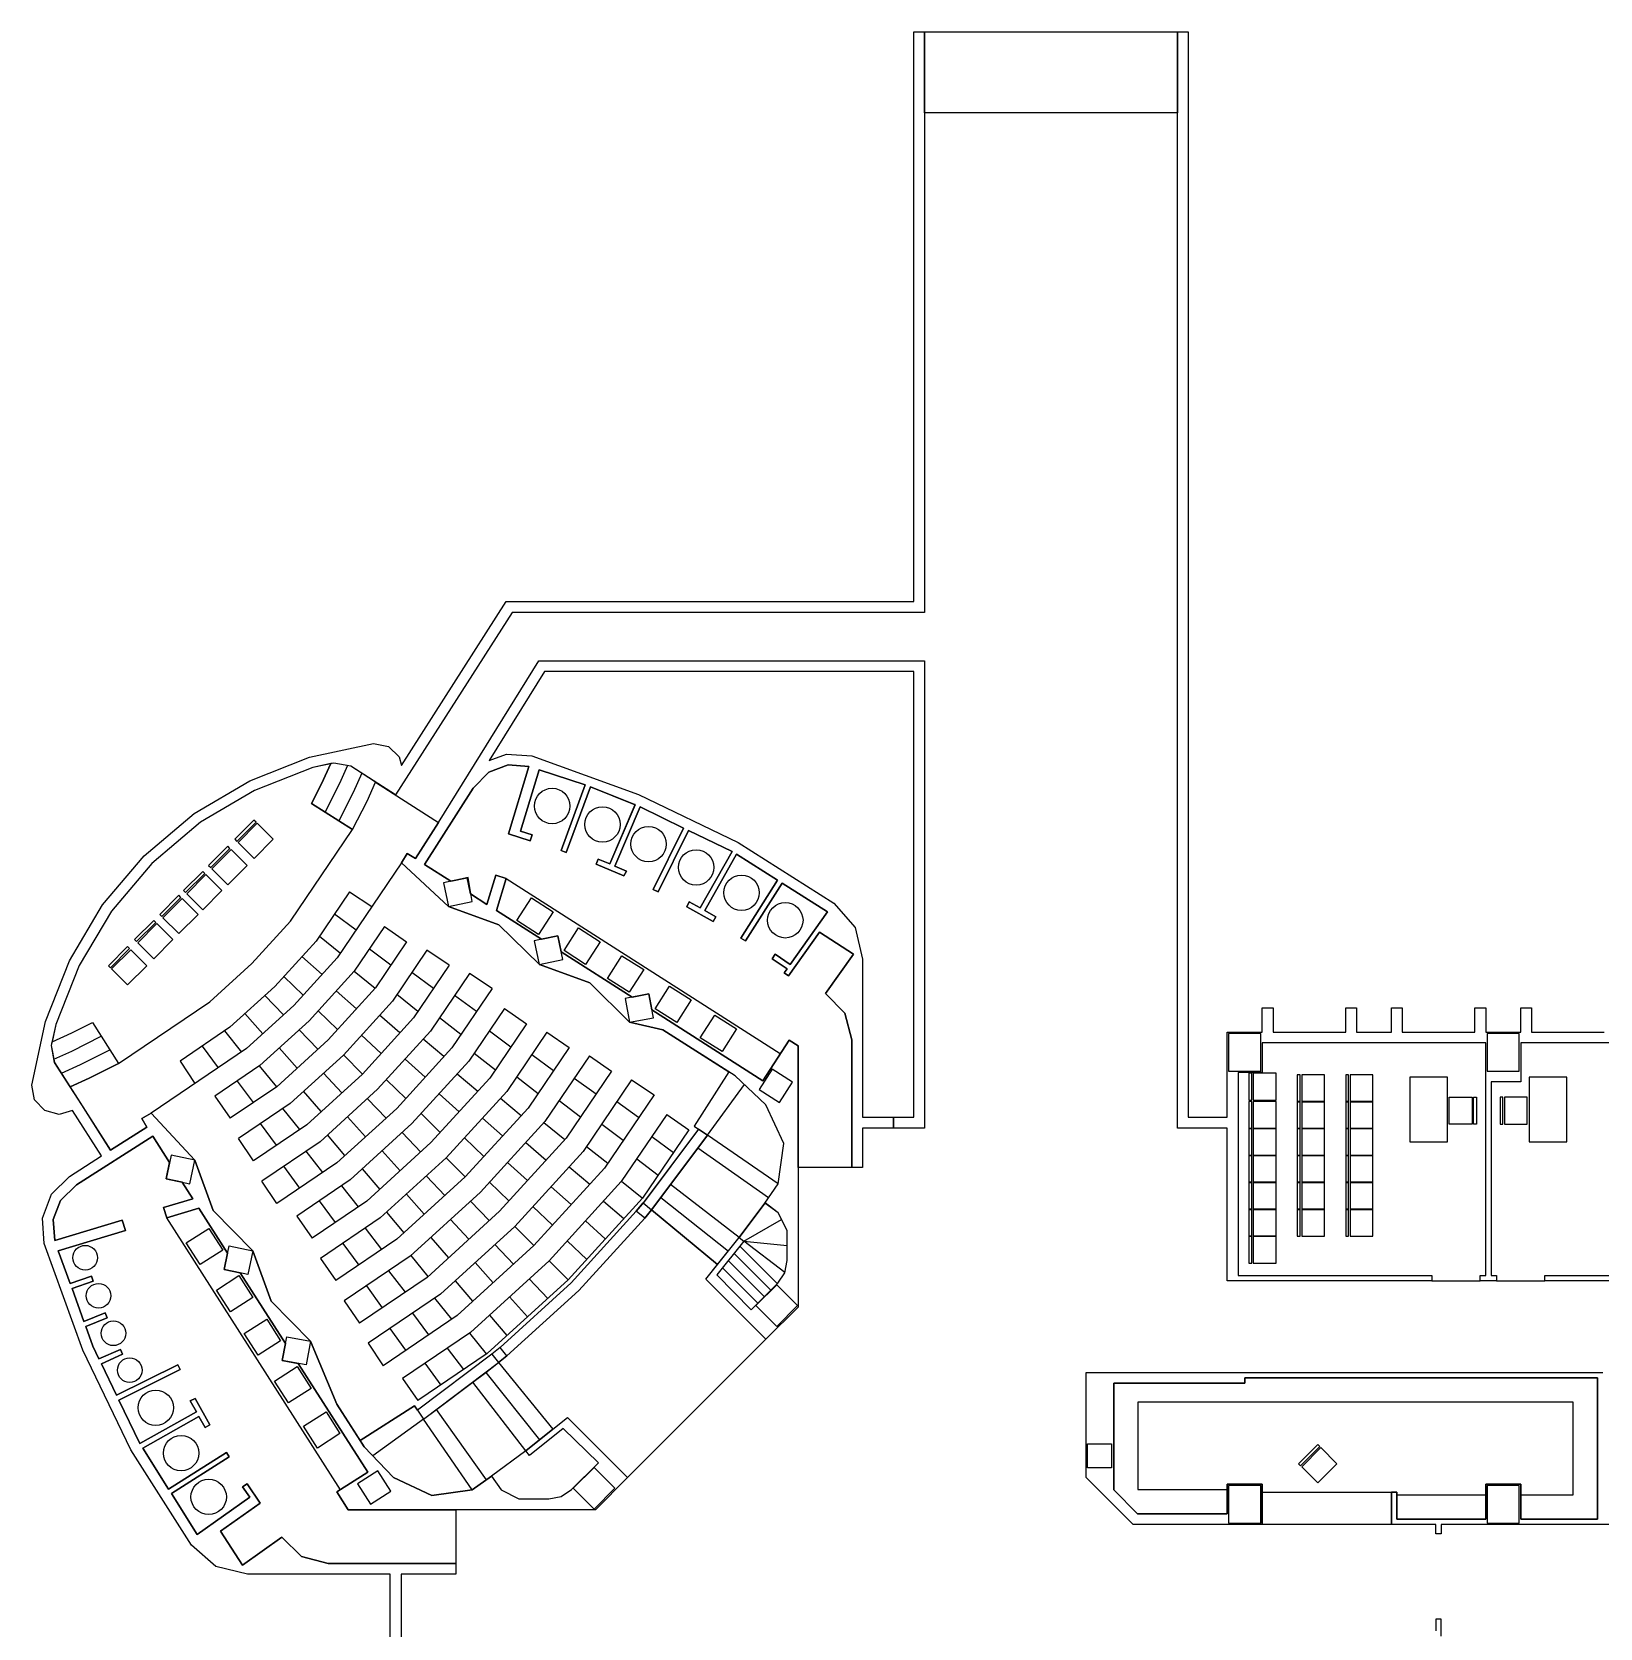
# Model space of a CAD drawing. Header units: centimetres. Extents: x 436 to 7222, y 856 to 7917.
# Drawn here: x 1328 to 4241, y 4951 to 7917 of the extents above; entities that cross this region are included whole.
import ezdxf

# ---------------------------------------------------------------- set-up
doc = ezdxf.new("R2010")
doc.units = ezdxf.units.CM
doc.header["$MEASUREMENT"] = 0
for name, color, linetype in [('Chair', 142, 'Continuous'), ('Classrooms', 1, 'Continuous'), ('Entrance', 2, 'Continuous'), ('Furniture', 2, 'Continuous'), ('Meeting rooms', 1, 'Continuous'), ('Offices', 1, 'Continuous'), ('Stairs', 2, 'Continuous'), ('Storage', 40, 'Continuous'), ('Toilets', 40, 'Continuous'), ('Walls', 6, 'Continuous')]:
    doc.layers.add(name, color=color, linetype=linetype)

msp = doc.modelspace()

# ---------------------------------------------------------------- linework, layer by layer
at = {"layer": 'Chair'}
for p, q in [((1740.5, 6452), (1705, 6416.4)), ((1708.8, 6412.6), (1744.3, 6448.3)), ((1746.4, 6446.2), (1710.9, 6410.5)), ((1744.3, 6448.3), (1740.5, 6452)), ((1776.3, 6416.4), (1746.4, 6446.2)), ((1705, 6416.4), (1708.8, 6412.6)), ((1710.9, 6410.5), (1740.8, 6380.7)), ((1740.8, 6380.7), (1776.3, 6416.4)), ((1691.9, 6403.4), (1656.3, 6367.7)), ((1660.1, 6363.9), (1695.7, 6399.6)), ((1697.8, 6397.5), (1662.2, 6361.8)), ((1695.7, 6399.6), (1691.9, 6403.4)), ((1727.7, 6367.7), (1697.8, 6397.5)), ((1645.3, 6356.8), (1609.7, 6321.1)), ((1613.5, 6317.3), (1649, 6353)), ((1651.1, 6350.9), (1615.6, 6315.2)), ((1649, 6353), (1645.3, 6356.8)), ((1681, 6321.1), (1651.1, 6350.9)), ((1656.3, 6367.7), (1660.1, 6363.9)), ((1662.2, 6361.8), (1692.1, 6332.1)), ((1692.1, 6332.1), (1727.7, 6367.7)), ((1609.7, 6321.1), (1613.5, 6317.3)), ((1645.5, 6285.4), (1681, 6321.1)), ((1917.9, 6319), (1959.6, 6291.3)), ((1600.9, 6312.4), (1565.3, 6276.7)), ((1569.1, 6272.9), (1604.7, 6308.6)), ((1606.8, 6306.5), (1571.2, 6270.8)), ((1604.7, 6308.6), (1600.9, 6312.4)), ((1636.7, 6276.7), (1606.8, 6306.5)), ((1615.6, 6315.2), (1645.5, 6285.4)), ((1554.2, 6265.8), (1518.7, 6230.1)), ((1522.5, 6226.3), (1558, 6262)), ((1560.1, 6259.9), (1524.6, 6224.2)), ((1558, 6262), (1554.2, 6265.8)), ((1590, 6230.1), (1560.1, 6259.9)), ((1565.3, 6276.7), (1569.1, 6272.9)), ((1571.2, 6270.8), (1601.1, 6241.1)), ((1601.1, 6241.1), (1636.7, 6276.7)), ((1890, 6277.8), (1930.4, 6248.2)), ((1518.7, 6230.1), (1522.5, 6226.3)), ((1554.5, 6194.4), (1590, 6230.1)), ((1862, 6236.4), (1901.2, 6205)), ((1982.9, 6254.4), (2024.1, 6226.1)), ((1505.6, 6217.1), (1470.1, 6181.4)), ((1473.8, 6177.7), (1509.4, 6213.3)), ((1511.5, 6211.2), (1476, 6175.6)), ((1509.4, 6213.3), (1505.6, 6217.1)), ((1541.4, 6181.5), (1511.5, 6211.2)), ((1524.6, 6224.2), (1554.5, 6194.4)), ((1829.6, 6198.4), (1867.2, 6165.5)), ((1955, 6213.1), (1995, 6183.1)), ((2103.1, 6182.3), (2061.8, 6210.5)), ((1470.1, 6181.4), (1473.8, 6177.7)), ((1476, 6175.6), (1505.8, 6145.8)), ((1505.8, 6145.8), (1541.4, 6181.5)), ((1926.9, 6171.7), (1965.8, 6140)), ((2074.2, 6139.5), (2033.9, 6169.2)), ((1795.9, 6161.5), (1832.1, 6127)), ((2182.7, 6139.2), (2141.2, 6167.2)), ((1760.6, 6126.2), (1795.2, 6090.1)), ((1893.3, 6134.7), (1930.7, 6101.6)), ((2045.1, 6096.5), (2005.9, 6127.8)), ((2153.8, 6096.5), (2113.3, 6125.9)), ((1723.7, 6092.6), (1756.7, 6055)), ((1859.6, 6097.8), (1895.7, 6063.2)), ((2011.7, 6056.9), (1973.8, 6089.5)), ((2124.8, 6053.7), (2085.3, 6084.6)), ((2205.7, 6101.9), (2246.8, 6073.4)), ((1685.7, 6060.3), (1717.1, 6021.1)), ((1824.3, 6062.5), (1859, 6026.4)), ((1976.8, 6018.6), (1940.2, 6052.6)), ((2177.8, 6060.6), (2217.9, 6030.8)), ((2284.6, 6057.9), (2325.8, 6029.6)), ((1644.4, 6032.2), (1673.9, 5991.8)), ((1787.4, 6028.9), (1820.6, 5991.4)), ((2093.3, 6012.7), (2054.9, 6044.9)), ((1603.1, 6004.3), (1630.8, 5962.7)), ((1750.4, 5995.4), (1782.2, 5956.4)), ((1941.9, 5980.3), (1906.5, 6015.7)), ((2058.4, 5974.5), (2021.3, 6008)), ((2149.7, 6019.2), (2189, 5988)), ((2256.7, 6016.7), (2297, 5987.1)), ((2363.6, 6014), (2404.9, 5985.8)), ((1709, 5967.3), (1739, 5927.2)), ((1903.6, 5945.3), (1869.6, 5982)), ((2022.5, 5935), (1986.5, 5969.8)), ((2118.1, 5980.6), (2156.2, 5948.2)), ((2228.7, 5975.3), (2268.2, 5944.4)), ((2335.6, 5972.7), (2376.1, 5943.4)), ((2442, 5969.4), (2483.8, 5941.9)), ((3594.1, 5982.1), (3588.8, 5982.1)), ((3588.8, 5982.1), (3588.8, 5931.7)), ((3594.1, 5931.7), (3594.1, 5982.1)), ((3639.3, 5982.1), (3597.1, 5982.1)), ((3597.1, 5982.1), (3597.1, 5931.7)), ((3639.3, 5931.7), (3639.3, 5982.1)), ((3684.1, 5979.1), (3678.8, 5979.1)), ((3678.8, 5979.1), (3678.8, 5928.8)), ((3684.1, 5928.8), (3684.1, 5979.1)), ((3729.3, 5979.1), (3687.1, 5979.1)), ((3687.1, 5979.1), (3687.1, 5928.8)), ((3729.3, 5928.8), (3729.3, 5979.1)), ((3774.1, 5979.1), (3768.8, 5979.1)), ((3768.8, 5979.1), (3768.8, 5928.8)), ((3774.1, 5928.8), (3774.1, 5979.1)), ((3819.3, 5979.1), (3777.1, 5979.1)), ((3777.1, 5979.1), (3777.1, 5928.8)), ((3819.3, 5928.8), (3819.3, 5979.1)), ((1667.7, 5939.3), (1696.1, 5898.1)), ((1865.3, 5910.4), (1832.7, 5948.3)), ((1985.9, 5898.5), (1951.1, 5934.5)), ((2084.4, 5943.6), (2121.5, 5910)), ((2198.6, 5935.3), (2237.1, 5903.3)), ((3588.8, 5931.7), (3594.1, 5931.7)), ((3597.1, 5931.7), (3639.3, 5931.7)), ((3961.2, 5937.3), (4003.4, 5937.3)), ((3961.2, 5886.9), (3961.2, 5937.3)), ((4003.4, 5937.3), (4003.4, 5886.9)), ((4006.4, 5937.3), (4011.7, 5937.3)), ((4006.4, 5886.9), (4006.4, 5937.3)), ((4011.7, 5937.3), (4011.7, 5886.9)), ((4060.8, 5937.3), (4055.5, 5937.3)), ((4055.5, 5937.3), (4055.5, 5886.9)), ((4060.8, 5886.9), (4060.8, 5937.3)), ((4106, 5937.3), (4063.8, 5937.3)), ((4063.8, 5937.3), (4063.8, 5886.9)), ((4106, 5886.9), (4106, 5937.3)), ((1825.6, 5877.2), (1794.3, 5916.4)), ((2050.8, 5906.7), (2086.7, 5871.9)), ((2307.6, 5931.3), (2347.3, 5900.8)), ((2455.1, 5899.5), (2414.5, 5928.7)), ((2507.4, 5905.4), (2548.5, 5876.9)), ((3594.1, 5929.1), (3588.8, 5929.1)), ((3588.8, 5929.1), (3588.8, 5878.8)), ((3594.1, 5878.8), (3594.1, 5929.1)), ((3639.3, 5929.1), (3597.1, 5929.1)), ((3597.1, 5929.1), (3597.1, 5878.8)), ((3639.3, 5878.8), (3639.3, 5929.1)), ((3684.1, 5929.1), (3678.8, 5929.1)), ((3678.8, 5929.1), (3678.8, 5878.8)), ((3678.8, 5928.8), (3684.1, 5928.8)), ((3684.1, 5878.8), (3684.1, 5929.1)), ((3729.3, 5929.1), (3687.1, 5929.1)), ((3687.1, 5929.1), (3687.1, 5878.8)), ((3687.1, 5928.8), (3729.3, 5928.8)), ((3729.3, 5878.8), (3729.3, 5929.1)), ((3774.1, 5929.1), (3768.8, 5929.1)), ((3768.8, 5929.1), (3768.8, 5878.8)), ((3768.8, 5928.8), (3774.1, 5928.8)), ((3774.1, 5878.8), (3774.1, 5929.1)), ((3819.3, 5929.1), (3777.1, 5929.1)), ((3777.1, 5929.1), (3777.1, 5878.8)), ((3777.1, 5928.8), (3819.3, 5928.8)), ((3819.3, 5878.8), (3819.3, 5929.1)), ((1782.6, 5848.1), (1752.9, 5888.4)), ((1947.7, 5863.7), (1914.2, 5900.9)), ((2165, 5898.4), (2202.4, 5865.3)), ((2278.8, 5890.5), (2318, 5858.4)), ((2386.5, 5887.4), (2426.4, 5857.1)), ((3594.1, 5879.1), (3588.8, 5879.1)), ((3588.8, 5879.1), (3588.8, 5828.8)), ((3588.8, 5878.8), (3594.1, 5878.8)), ((3594.1, 5828.8), (3594.1, 5879.1)), ((3639.3, 5879.1), (3597.1, 5879.1)), ((3597.1, 5879.1), (3597.1, 5828.8)), ((3597.1, 5878.8), (3639.3, 5878.8)), ((3639.3, 5828.8), (3639.3, 5879.1)), ((3684.1, 5879.1), (3678.8, 5879.1)), ((3678.8, 5879.1), (3678.8, 5828.8)), ((3678.8, 5878.8), (3684.1, 5878.8)), ((3684.1, 5828.8), (3684.1, 5879.1)), ((3729.3, 5879.1), (3687.1, 5879.1)), ((3687.1, 5879.1), (3687.1, 5828.8)), ((3687.1, 5878.8), (3729.3, 5878.8)), ((3729.3, 5828.8), (3729.3, 5879.1)), ((3774.1, 5879.1), (3768.8, 5879.1)), ((3768.8, 5879.1), (3768.8, 5828.8)), ((3768.8, 5878.8), (3774.1, 5878.8)), ((3774.1, 5828.8), (3774.1, 5879.1)), ((3819.3, 5879.1), (3777.1, 5879.1)), ((3777.1, 5879.1), (3777.1, 5828.8)), ((3777.1, 5878.8), (3819.3, 5878.8)), ((3819.3, 5828.8), (3819.3, 5879.1)), ((4003.4, 5886.9), (3961.2, 5886.9)), ((4011.7, 5886.9), (4006.4, 5886.9)), ((4055.5, 5886.9), (4060.8, 5886.9)), ((4063.8, 5886.9), (4106, 5886.9)), ((1739.8, 5819.1), (1711.7, 5860.4)), ((1909.5, 5828.9), (1877.3, 5867.2)), ((2015.5, 5871.4), (2050.2, 5835.4)), ((2131.3, 5861.5), (2167.7, 5827.2)), ((2245.5, 5853.1), (2283.3, 5820.4)), ((2358.5, 5845.9), (2397.6, 5814.5)), ((2479.5, 5864.1), (2519.9, 5834.6)), ((1868.4, 5797.5), (1837.5, 5837)), ((1978.5, 5837.7), (2012.1, 5800.7)), ((2097.6, 5824.5), (2133, 5789.1)), ((2211.8, 5816.2), (2248.7, 5782.4)), ((2451.5, 5822.8), (2491.1, 5792.2)), ((3594.1, 5829.1), (3588.8, 5829.1)), ((3588.8, 5829.1), (3588.8, 5778.8)), ((3588.8, 5828.8), (3594.1, 5828.8)), ((3594.1, 5778.8), (3594.1, 5829.1)), ((3639.3, 5829.1), (3597.1, 5829.1)), ((3597.1, 5829.1), (3597.1, 5778.8)), ((3597.1, 5828.8), (3639.3, 5828.8)), ((3639.3, 5778.8), (3639.3, 5829.1)), ((3684.1, 5829.1), (3678.8, 5829.1)), ((3678.8, 5829.1), (3678.8, 5778.8)), ((3678.8, 5828.8), (3684.1, 5828.8)), ((3684.1, 5778.8), (3684.1, 5829.1)), ((3729.3, 5829.1), (3687.1, 5829.1)), ((3687.1, 5829.1), (3687.1, 5778.8)), ((3687.1, 5828.8), (3729.3, 5828.8)), ((3729.3, 5778.8), (3729.3, 5829.1)), ((3774.1, 5829.1), (3768.8, 5829.1)), ((3768.8, 5829.1), (3768.8, 5778.8)), ((3768.8, 5828.8), (3774.1, 5828.8)), ((3774.1, 5778.8), (3774.1, 5829.1)), ((3819.3, 5829.1), (3777.1, 5829.1)), ((3777.1, 5829.1), (3777.1, 5778.8)), ((3777.1, 5828.8), (3819.3, 5828.8)), ((3819.3, 5778.8), (3819.3, 5829.1)), ((1825.6, 5768.5), (1796.2, 5809)), ((1941.6, 5804.1), (1974, 5765.9)), ((2060.7, 5790.8), (2095, 5754.4)), ((2326, 5807.9), (2364.2, 5775.5)), ((1782.9, 5739.5), (1754.9, 5781)), ((1902.9, 5772.5), (1934.1, 5733.3)), ((2023.8, 5757.2), (2056.9, 5719.7)), ((2178.2, 5779.3), (2214.1, 5744.4)), ((2292.4, 5771), (2329.6, 5737.6)), ((2423.4, 5781.3), (2461.5, 5750.3)), ((3594.1, 5779.1), (3588.8, 5779.1)), ((3588.8, 5779.1), (3588.8, 5728.8)), ((3588.8, 5778.8), (3594.1, 5778.8)), ((3594.1, 5728.8), (3594.1, 5779.1)), ((3639.3, 5779.1), (3597.1, 5779.1)), ((3597.1, 5779.1), (3597.1, 5728.8)), ((3597.1, 5778.8), (3639.3, 5778.8)), ((3639.3, 5728.8), (3639.3, 5779.1)), ((3684.1, 5779.1), (3678.8, 5779.1)), ((3678.8, 5779.1), (3678.8, 5728.8)), ((3678.8, 5778.8), (3684.1, 5778.8)), ((3684.1, 5728.8), (3684.1, 5779.1)), ((3729.3, 5779.1), (3687.1, 5779.1)), ((3687.1, 5779.1), (3687.1, 5728.8)), ((3687.1, 5778.8), (3729.3, 5778.8)), ((3729.3, 5728.8), (3729.3, 5779.1)), ((3774.1, 5779.1), (3768.8, 5779.1)), ((3768.8, 5779.1), (3768.8, 5728.8)), ((3768.8, 5778.8), (3774.1, 5778.8)), ((3774.1, 5728.8), (3774.1, 5779.1)), ((3819.3, 5779.1), (3777.1, 5779.1)), ((3777.1, 5779.1), (3777.1, 5728.8)), ((3777.1, 5778.8), (3819.3, 5778.8)), ((3819.3, 5728.8), (3819.3, 5779.1)), ((1861.5, 5744.5), (1891.3, 5704.3)), ((2142.9, 5744), (2177.7, 5708.1)), ((2258.7, 5734.1), (2295, 5699.7)), ((2389.8, 5744.2), (2427.7, 5711.7)), ((3594.1, 5729.1), (3588.8, 5729.1)), ((3588.8, 5729.1), (3588.8, 5678.8)), ((3588.8, 5728.8), (3594.1, 5728.8)), ((3594.1, 5678.8), (3594.1, 5729.1)), ((3639.3, 5729.1), (3597.1, 5729.1)), ((3597.1, 5729.1), (3597.1, 5678.8)), ((3597.1, 5728.8), (3639.3, 5728.8)), ((3639.3, 5678.8), (3639.3, 5729.1)), ((3684.1, 5729.1), (3678.8, 5729.1)), ((3678.8, 5729.1), (3678.8, 5678.8)), ((3678.8, 5728.8), (3684.1, 5728.8)), ((3684.1, 5678.8), (3684.1, 5729.1)), ((3729.3, 5729.1), (3687.1, 5729.1)), ((3687.1, 5729.1), (3687.1, 5678.8)), ((3687.1, 5728.8), (3729.3, 5728.8)), ((3729.3, 5678.8), (3729.3, 5729.1)), ((3774.1, 5729.1), (3768.8, 5729.1)), ((3768.8, 5729.1), (3768.8, 5678.8)), ((3768.8, 5728.8), (3774.1, 5728.8)), ((3774.1, 5678.8), (3774.1, 5729.1)), ((3819.3, 5729.1), (3777.1, 5729.1)), ((3777.1, 5729.1), (3777.1, 5678.8)), ((3777.1, 5728.8), (3819.3, 5728.8)), ((3819.3, 5678.8), (3819.3, 5729.1)), ((1820.2, 5716.5), (1848.7, 5675.4)), ((1986.9, 5723.5), (2018.9, 5685)), ((2105.9, 5710.3), (2139.7, 5673.5)), ((2225, 5697.1), (2260.4, 5661.7)), ((2356.1, 5707.3), (2393.2, 5673.8)), ((1905.4, 5665.6), (1935, 5625.2)), ((1946.8, 5693.6), (1977.6, 5654.1)), ((2069, 5676.7), (2101.8, 5638.8)), ((2322.4, 5670.4), (2358.7, 5635.9)), ((3594.1, 5679.1), (3588.8, 5679.1)), ((3588.8, 5679.1), (3588.8, 5628.8)), ((3588.8, 5678.8), (3594.1, 5678.8)), ((3594.1, 5628.8), (3594.1, 5679.1)), ((3639.3, 5679.1), (3597.1, 5679.1)), ((3597.1, 5679.1), (3597.1, 5628.8)), ((3597.1, 5678.8), (3639.3, 5678.8)), ((3639.3, 5628.8), (3639.3, 5679.1)), ((3678.8, 5678.8), (3684.1, 5678.8)), ((3687.1, 5678.8), (3729.3, 5678.8)), ((3768.8, 5678.8), (3774.1, 5678.8)), ((3777.1, 5678.8), (3819.3, 5678.8)), ((1864.2, 5637.6), (1892.5, 5596.4)), ((2031.7, 5643.4), (2063.7, 5604.2)), ((2188.1, 5663.4), (2222.5, 5627.1)), ((1990.7, 5614.7), (2021.3, 5575)), ((2151.2, 5629.8), (2184.6, 5592.6)), ((2288.8, 5633.4), (2324.1, 5598.1)), ((3588.8, 5628.8), (3594.1, 5628.8)), ((3597.1, 5628.8), (3639.3, 5628.8)), ((1949.4, 5586.6), (1978.8, 5546.1)), ((2114.3, 5596.1), (2146.7, 5558)), ((2251.8, 5599.7), (2286.3, 5563.5)), ((1908.1, 5558.7), (1936.3, 5517.4)), ((2076.1, 5563.8), (2107.6, 5524.7)), ((2214.9, 5566.1), (2248.4, 5528.9)), ((2034.7, 5535.7), (2065, 5495.9)), ((2178, 5532.4), (2210.5, 5494.4)), ((2022.6, 5467.1), (1993.4, 5507.7)), ((2140.8, 5498.9), (2171.9, 5460.7)), ((1952.8, 5480.2), (1980.3, 5438.4)), ((2099.3, 5470.8), (2129.9, 5431.1)), ((2058, 5442.8), (2087.5, 5402.4)), ((2016.7, 5414.8), (2045.2, 5373.7)), ((3716.7, 5292), (3681.2, 5256.3)), ((3685, 5252.5), (3720.5, 5288.2)), ((3722.6, 5286.1), (3687.1, 5250.4)), ((3720.5, 5288.2), (3716.7, 5292)), ((3752.5, 5256.3), (3722.6, 5286.1)), ((3681.2, 5256.3), (3685, 5252.5)), ((3687.1, 5250.4), (3717, 5220.7)), ((3717, 5220.7), (3752.5, 5256.3))]:
    msp.add_line(p, q, dxfattribs=at)
for points in [[(2014.6, 6372.6), (1895.2, 6196.2), (1814.4, 6107.6), (1726.8, 6027.7), (1549.6, 5907.6)], [(1917.9, 6319), (1855.8, 6227.2), (1779, 6143), (1695.8, 6067.1), (1603.1, 6004.3)], [(1982.9, 6254.4), (1926.7, 6171.4), (1842.8, 6079.3), (1751.6, 5996.2), (1667.7, 5939.3)], [(2024.1, 6226.1), (1966.1, 6140.4), (1878.2, 6043.9), (1782.7, 5956.8), (1696.1, 5898.1)], [(2061.8, 6210.5), (1997.6, 6115.6), (1906.5, 6015.6), (1807.5, 5925.4), (1711.7, 5860.4)], [(2103.1, 6182.3), (2037, 6084.6), (1941.9, 5980.2), (1838.5, 5886), (1739.8, 5819.1)], [(2141.2, 6167.2), (2068.5, 6059.7), (1970.2, 5951.9), (1863.3, 5854.5), (1754.9, 5781)], [(2182.7, 6139.2), (2107.9, 6028.7), (2005.6, 5916.5), (1894.4, 5815.1), (1782.9, 5739.5)], [(2205.7, 6101.9), (2139.4, 6003.9), (2033.9, 5888.2), (1919.2, 5783.6), (1820.2, 5716.5)], [(2246.8, 6073.4), (2178.8, 5972.9), (2069.3, 5852.8), (1950.2, 5744.3), (1848.7, 5675.4)], [(2284.6, 6057.9), (2210.3, 5948.1), (2097.6, 5824.5), (1975.1, 5712.8), (1864.2, 5637.6)], [(2325.8, 6029.6), (2249.6, 5917.1), (2133, 5789.1), (2006.1, 5673.4), (1892.5, 5596.4)], [(2363.6, 6014), (2281.1, 5892.3), (2161.3, 5760.8), (2030.9, 5641.9), (1908.1, 5558.7)], [(2404.9, 5985.8), (2320.5, 5861.2), (2196.7, 5725.4), (2062, 5602.5), (1936.3, 5517.4)], [(2442, 5969.4), (2352, 5836.4), (2225, 5697.1), (2086.8, 5571), (1952.8, 5480.2)], [(2483.8, 5941.9), (2391.4, 5805.4), (2260.4, 5661.7), (2117.8, 5531.7), (1980.3, 5438.4)], [(2507.4, 5905.4), (2422.9, 5780.6), (2288.8, 5633.4), (2142.6, 5500.2), (2016.7, 5414.8)], [(2548.5, 5876.9), (2462.3, 5749.6), (2324.1, 5598), (2173.7, 5460.8), (2045.2, 5373.7)]]:
    msp.add_lwpolyline(points, dxfattribs=at)
at = {"layer": 'Classrooms'}
for points in [[(4018.8, 5595.8), (4018.8, 5605.8), (4028.8, 5605.8), (4028.8, 6038.3), (3613.8, 6038.3), (3613.8, 5983.3), (3568.8, 5983.3), (3568.8, 5605.8), (3928.8, 5605.8), (3928.8, 5595.8), (4018.8, 5595.8)], [(4048.8, 5595.8), (4138.8, 5595.8), (4138.8, 5605.8), (4508.8, 5605.8), (4508.8, 6038.3), (4093.8, 6038.3), (4093.8, 5965.8), (4038.8, 5965.8), (4038.8, 5605.8), (4048.8, 5605.8), (4048.8, 5595.8)]]:
    msp.add_lwpolyline(points, dxfattribs=at)
at = {"layer": 'Entrance'}
msp.add_lwpolyline([(2986.3, 7916.6), (3456.3, 7916.6), (3456.3, 7766), (2986.3, 7766)], close=True, dxfattribs=at)
at = {"layer": 'Furniture'}
for points in [[(2718.3, 6018.3), (2686, 5967.7), (2479.7, 6099.6), (2474.1, 6129), (2442.9, 6123.1), (2311.4, 6207.2), (2305, 6237.2), (2274.6, 6230.7), (2190.9, 6284.2), (2209.1, 6343.9)], [(3887.6, 5854.4), (3957.6, 5854.4), (3957.6, 5974.4), (3887.6, 5974.4)], [(4109.7, 5854.4), (4179.7, 5854.4), (4179.7, 5974.4), (4109.7, 5974.4)], [(1951.8, 5240.3), (1901.3, 5208), (1578.3, 5713.1), (1637.9, 5731.2), (1691.5, 5647.5), (1685, 5617.2), (1715, 5610.8), (1799, 5479.3), (1793.1, 5448), (1822.6, 5442.5)], [(4236.3, 5153.3), (4093.8, 5153.3), (4093.8, 5198.3), (4191.3, 5198.3), (4191.3, 5370.8), (3382.8, 5370.8), (3382.8, 5208.3), (3548.8, 5208.3), (3548.8, 5163.3), (3382.1, 5163.3), (3337.8, 5207.6), (3337.8, 5405.8), (3581.3, 5405.8), (3581.3, 5415.8), (4236.3, 5415.8)], [(3853.8, 5143.3), (3613.8, 5143.3), (3613.8, 5203.3), (3853.8, 5203.3)], [(4028.8, 5153.3), (3863.8, 5153.3), (3863.8, 5198.3), (4028.8, 5198.3)]]:
    msp.add_lwpolyline(points, close=True, dxfattribs=at)
at = {"layer": 'Meeting rooms'}
for points in [[(2044.3, 5355.6), (2038.5, 5363.8), (1937.8, 5299.4), (1894.6, 5367), (1845.7, 5483.9), (1772.4, 5558), (1738.3, 5651.5), (1664.5, 5726.7), (1630.5, 5820.4), (1549.6, 5907.6), (1532.4, 5897.4), (1541.6, 5881.8), (1474.2, 5838.8), (1420.4, 5923), (1399, 5956.4), (1434.6, 5972.3), (1489, 5999.9), (1658.5, 6114.3), (1736.6, 6185.5), (1808.6, 6264.5), (1923.7, 6434.6), (1950.5, 6487.2), (1966.4, 6522.7), (1999.2, 6501.8), (2083.4, 6447.9), (2040.3, 6380.5), (2024.8, 6389.8), (2014.6, 6372.6), (2101.8, 6291.6), (2195.4, 6257.6), (2270.7, 6183.9), (2364.2, 6149.7), (2438.3, 6076.5), (2500.3, 6062.7), (2622.8, 5984.4), (2558.4, 5883.6), (2566.5, 5877.8), (2465.1, 5742.9), (2450.7, 5725.2), (2329.7, 5592.4), (2198, 5472.3), (2182.4, 5459.6), (2044.3, 5355.6)], [(2195, 5444), (2295.9, 5320.7), (2322.8, 5342.4), (2434.6, 5230.6), (2691.6, 5487.6), (2579.8, 5599.4), (2601.5, 5626.3), (2479, 5728.2), (2466.4, 5712.7), (2343.9, 5578.3), (2210.5, 5456.7), (2195, 5444)]]:
    msp.add_lwpolyline(points, dxfattribs=at)
at = {"layer": 'Offices'}
msp.add_lwpolyline([(3548.8, 5218.3), (3548.8, 5163.3), (3382.1, 5163.3), (3337.8, 5207.6), (3337.8, 5405.8), (3581.3, 5405.8), (3581.3, 5415.8), (4236.3, 5415.8), (4236.3, 5153.3), (4093.8, 5153.3), (4093.8, 5218.3), (4028.8, 5218.3), (4028.8, 5153.3), (3863.8, 5153.3), (3863.8, 5203.3), (3853.8, 5203.3), (3853.8, 5143.3), (3613.8, 5143.3), (3613.8, 5218.3), (3548.8, 5218.3)], dxfattribs=at)
at = {"layer": 'Stairs'}
for p, q in [((2583, 5866.5), (2651.5, 5960.8)), ((2696.1, 5750), (2565, 5842.6)), ((2714.6, 5776.4), (2583, 5866.5)), ((2642.1, 5676.6), (2514.3, 5775.1)), ((2496.2, 5751.1), (2621.8, 5651.4)), ((2650.7, 5670), (2720.8, 5710.1)), ((2726.8, 5611.3), (2650.7, 5670)), ((2650.7, 5670), (2731.3, 5661.5)), ((2700.8, 5578.7), (2632.6, 5646.9)), ((2712.8, 5590.7), (2643.2, 5660.3)), ((2676.8, 5554.6), (2611.2, 5620.2)), ((2688.8, 5566.6), (2621.9, 5633.5)), ((2245.6, 5280.1), (2147.1, 5408)), ((2171, 5426), (2270.7, 5300.4)), ((2055.6, 5339.1), (1961.4, 5270.7)), ((2145.7, 5207.6), (2055.6, 5339.1)), ((2172.2, 5226), (2079.6, 5357.2))]:
    msp.add_line(p, q, dxfattribs=at)
for points in [[(1365.4, 6039.9), (1402.1, 6056.6), (1440.4, 6076), (1489, 5999.9), (1658.5, 6114.3), (1736.6, 6185.5), (1808.6, 6264.5), (1923.7, 6434.6), (1847.6, 6483.2), (1866.2, 6519.6), (1883.2, 6557), (1849.6, 6549.8), (1741.3, 6507.1), (1641.2, 6448), (1550.8, 6371.4), (1475.5, 6282.8), (1415.5, 6182.1), (1372.3, 6072.4), (1365.4, 6039.9)], [(1883.2, 6557), (1866.2, 6519.6), (1847.6, 6483.2), (1923.7, 6434.6), (1950.5, 6487.2), (1966.4, 6522.7), (1920.2, 6552.3), (1888.7, 6558.1), (1883.2, 6557)], [(1914.3, 6553.4), (1899.2, 6519.8), (1872.6, 6467.2)], [(1940.6, 6539.2), (1924.6, 6503.6), (1897.9, 6451)], [(1365.4, 6039.9), (1402.1, 6056.6), (1440.4, 6076), (1489, 5999.9), (1434.6, 5972.3), (1399, 5956.4), (1369.9, 6002), (1364.1, 6033.4), (1365.4, 6039.9)], [(1368.8, 6008), (1402.1, 6023), (1456.6, 6050.6)], [(1382.8, 5981.7), (1418.3, 5997.7), (1472.8, 6025.3)], [(2622.8, 5984.4), (2558.4, 5883.6), (2566.5, 5877.8), (2583, 5866.5), (2565, 5842.6), (2514.3, 5775.1), (2496.2, 5751.1), (2479, 5728.2), (2601.5, 5626.3), (2642.1, 5676.6), (2689.3, 5740.3), (2714.6, 5776.4), (2724.9, 5851.4), (2691.7, 5922.8), (2634.5, 5976.9), (2622.8, 5984.4)], [(2642.1, 5676.6), (2650.7, 5670), (2600.3, 5607), (2664, 5541.9), (2713.8, 5591.6), (2726.8, 5611.1), (2731.3, 5634), (2731.3, 5689.7), (2714.6, 5722.3), (2690, 5741.2), (2642.1, 5676.6)], [(1937.8, 5299.4), (2038.5, 5363.8), (2044.3, 5355.6), (2055.6, 5339.1), (2079.6, 5357.2), (2147.1, 5408), (2171, 5426), (2195, 5444), (2295.9, 5320.7), (2245.6, 5280.1), (2181.9, 5232.8), (2145.7, 5207.6), (2070.8, 5197.2), (1999.4, 5230.5), (1945.2, 5287.7), (1937.8, 5299.4)]]:
    msp.add_lwpolyline(points, dxfattribs=at)
at = {"layer": 'Storage'}
msp.add_lwpolyline([(2252.2, 5271.5), (2245.6, 5280.1), (2181.9, 5232.8), (2199.9, 5207.6), (2232.5, 5190.8), (2288.1, 5190.8), (2311.1, 5195.4), (2330.6, 5208.4), (2380.3, 5258.1), (2315.1, 5321.9), (2252.2, 5271.5)], dxfattribs=at)
at = {"layer": 'Toilets'}
for points in [[(2838.2, 6093.2), (2851.3, 6043.7), (2851.3, 5806.9), (2751.3, 5806.9), (2751.3, 6032.8), (2734.5, 6043.5), (2686, 5967.7), (2479.7, 6099.6), (2474.2, 6129), (2442.9, 6123.1), (2311.4, 6207.2), (2305, 6237.2), (2274.7, 6230.7), (2190.9, 6284.2), (2209.1, 6343.9), (2190, 6349.9), (2173.4, 6295.4), (2142.9, 6315), (2136.7, 6344.8), (2106.1, 6338.5), (2057.2, 6369.8), (2147.9, 6511.7), (2176.6, 6540.9), (2212.5, 6554.5), (2251.3, 6551.6), (2213.3, 6426.4), (2253.8, 6413.6), (2257.1, 6424.6), (2235.7, 6431.4), (2270.3, 6545.2), (2356, 6517.5), (2311, 6395.5), (2320.4, 6392.1), (2365.4, 6514.1), (2448.8, 6480.6), (2401.5, 6370.7), (2379.8, 6379.8), (2376.3, 6370.4), (2427.8, 6348.4), (2432.3, 6357.4), (2410.7, 6366.8), (2458.1, 6477), (2538.6, 6437.1), (2482.3, 6323), (2491.2, 6318.6), (2547.7, 6432.8), (2628.6, 6393.7), (2569.7, 6288.8), (2549, 6300.1), (2544.6, 6291.1), (2593.5, 6263.8), (2598.8, 6272.3), (2578.4, 6283.9), (2637.2, 6388.5), (2713.1, 6340.4), (2644.9, 6232.8), (2653.4, 6227.5), (2721.5, 6335.1), (2805.8, 6281.6), (2736.4, 6183.8), (2708.9, 6203), (2703.5, 6194.5), (2730.8, 6175.9), (2725.2, 6168.1), (2733.7, 6162.7), (2791.2, 6243.7), (2854.5, 6203.3), (2802.3, 6129.8)], [(2269.3, 6239.8), (2228.9, 6265.6), (2255.8, 6307.7), (2296.2, 6281.8)], [(2356.6, 6184), (2316.5, 6209.6), (2343.4, 6251.7), (2383.5, 6226)], [(2464.5, 6174.3), (2437.6, 6132.2), (2397.2, 6158), (2424, 6200.1)], [(2525.8, 6075.8), (2485.6, 6101.5), (2512.5, 6143.5), (2552.7, 6117.9)], [(2610.1, 6021.9), (2569.7, 6047.7), (2596.6, 6089.8), (2637, 6064)], [(1951.8, 5240.3), (1894.6, 5203.7), (1915.5, 5170.8), (2115.2, 5170.8), (2115.2, 5070.8), (1878.5, 5070.8), (1828.9, 5084), (1792.4, 5119.9), (1718.9, 5067.7), (1678.4, 5131), (1751.9, 5183.2), (1727.6, 5218.7), (1719.2, 5213.3), (1732.6, 5194), (1635.2, 5124.8), (1587.1, 5200.7), (1694.7, 5268.8), (1689.3, 5277.3), (1581.7, 5209.1), (1533.7, 5285), (1638.2, 5343.8), (1649.9, 5323.3), (1658.4, 5328.7), (1631.1, 5377.6), (1622.1, 5373.2), (1633.4, 5352.5), (1528.5, 5293.6), (1489.4, 5374.5), (1603.6, 5431), (1599.1, 5439.9), (1485.1, 5383.5), (1456.9, 5442), (1496.2, 5459.5), (1492.2, 5468.7), (1452.5, 5451), (1441, 5474.8), (1427.9, 5511.1), (1467.7, 5527), (1464.1, 5536.3), (1424.5, 5520.5), (1402.4, 5581.5), (1442, 5595.5), (1438.6, 5604.9), (1399, 5590.9), (1377, 5651.9), (1501.8, 5689.8), (1495.7, 5708.9), (1370.5, 5670.9), (1367.7, 5709.7), (1381.3, 5745.6), (1410.5, 5774.3), (1552.4, 5865), (1583.7, 5816.1), (1577.3, 5785.5), (1607.2, 5779.3), (1626.7, 5748.7), (1572.3, 5732.2), (1578.3, 5713.1), (1637.9, 5731.2), (1691.5, 5647.5), (1685, 5617.2), (1715, 5610.8), (1799, 5479.3), (1793.1, 5448), (1822.6, 5442.5)], [(1682.4, 5652.9), (1640.6, 5626.1), (1614.8, 5666.6), (1656.6, 5693.3)], [(1738.4, 5565.3), (1696.6, 5538.5), (1670.7, 5579), (1712.6, 5605.7)], [(1748.2, 5457.9), (1722.3, 5498.3), (1764.2, 5525), (1790, 5484.6)], [(1846.6, 5396.1), (1804.8, 5369.4), (1778.9, 5409.8), (1820.8, 5436.6)], [(1900.3, 5312.1), (1858.5, 5285.4), (1832.6, 5325.8), (1874.5, 5352.5)]]:
    msp.add_lwpolyline(points, close=True, dxfattribs=at)
for centre, radius in [((2294.5, 6478.3), 32.9), ((2387.9, 6444), 32.9), ((2473.5, 6407.5), 32.9), ((2561.9, 6364.2), 32.9), ((2646.3, 6317.1), 32.9), ((2727.6, 6265.9), 32.9), ((1426.9, 5639), 22.9), ((1451.7, 5568.3), 22.9), ((1479.4, 5498.6), 22.9), ((1509.7, 5430), 22.9), ((1558, 5360.3), 32.9), ((1605.1, 5275.9), 32.9), ((1656.3, 5194.5), 32.9)]:
    msp.add_circle(centre, radius, dxfattribs=at)
at = {"layer": 'Walls'}
for points in [[(2014.4, 6553.4), (2209.2, 6858.1), (2966.3, 6858.1), (2966.3, 7916.6), (2986.3, 7916.6), (2986.3, 6838.1), (2220.1, 6838.1), (2003.4, 6499.1), (1920.2, 6552.3), (1888.7, 6558.1), (1849.6, 6549.8), (1741.3, 6507.1), (1641.2, 6448), (1550.8, 6371.4), (1475.5, 6282.8), (1415.5, 6182.1), (1372.3, 6072.4), (1364, 6033.4), (1369.9, 6002), (1474.2, 5838.8), (1541.6, 5881.8), (1532.4, 5897.4), (1549.6, 5907.6), (1630.5, 5820.4), (1664.5, 5726.7), (1738.3, 5651.5), (1772.4, 5558), (1845.7, 5483.9), (1894.6, 5367), (1945.2, 5287.7), (1999.4, 5230.5), (2070.8, 5197.2), (2145.7, 5207.6), (2181.9, 5232.8), (2199.9, 5207.6), (2232.5, 5190.8), (2288.1, 5190.8), (2311.1, 5195.4), (2330.6, 5208.4), (2380.3, 5258.1), (2315.1, 5321.9), (2252.2, 5271.5), (2245.6, 5280.1), (2322.8, 5342.4), (2434.6, 5230.6), (2374.9, 5170.8), (1915.5, 5170.8), (1894.6, 5203.7), (1951.8, 5240.3), (1822.6, 5442.5), (1793.1, 5448), (1799, 5479.3), (1715, 5610.8), (1685, 5617.2), (1691.5, 5647.5), (1637.9, 5731.2), (1578.3, 5713.1), (1572.3, 5732.2), (1626.7, 5748.7), (1607.2, 5779.3), (1577.3, 5785.5), (1583.7, 5816.1), (1552.4, 5865), (1410.5, 5774.3), (1381.3, 5745.6), (1367.7, 5709.7), (1370.5, 5670.9), (1495.7, 5708.9), (1501.8, 5689.8), (1377, 5651.9), (1399, 5590.9), (1438.6, 5604.9), (1442, 5595.5), (1402.4, 5581.5), (1424.5, 5520.5), (1464.1, 5536.3), (1467.7, 5527), (1427.9, 5511.1), (1441, 5474.8), (1452.5, 5451), (1492.2, 5468.7), (1496.2, 5459.5), (1456.9, 5442), (1485.1, 5383.5), (1599.1, 5439.9), (1603.6, 5431), (1489.4, 5374.5), (1528.5, 5293.6), (1633.4, 5352.5), (1622.1, 5373.2), (1631.1, 5377.6), (1658.4, 5328.7), (1649.9, 5323.3), (1638.2, 5343.8), (1533.7, 5285), (1581.7, 5209.1), (1689.3, 5277.3), (1694.7, 5268.8), (1587.1, 5200.7), (1635.2, 5124.8), (1732.6, 5194), (1719.2, 5213.3), (1727.6, 5218.7), (1751.9, 5183.2), (1678.4, 5131), (1718.9, 5067.7), (1792.4, 5119.9), (1828.9, 5084), (1878.5, 5070.8), (2115.2, 5070.8), (2115.2, 5050.8), (2013.8, 5050.8), (2013.8, 4365.8)], [(2986.3, 7916.6), (3456.3, 7916.6)], [(4508.8, 6038.3), (4093.8, 6038.3), (4093.8, 5965.8), (4038.8, 5965.8), (4038.8, 5605.8), (4048.8, 5605.8), (4048.8, 5595.8), (4018.8, 5595.8), (4018.8, 5605.8), (4028.8, 5605.8), (4028.8, 6038.3), (3613.8, 6038.3), (3613.8, 5983.3), (3568.8, 5983.3), (3568.8, 5605.8), (3928.8, 5605.8), (3928.8, 5595.8), (3548.8, 5595.8), (3548.8, 5879.9), (3456.3, 5879.9), (3456.3, 7916.6), (3476.3, 7916.6), (3476.3, 5899.9), (3548.8, 5899.9), (3548.8, 6058.3), (3613.8, 6058.3), (3613.8, 6103.3), (3633.8, 6103.3), (3633.8, 6058.3), (3768.8, 6058.3), (3768.8, 6103.3), (3788.8, 6103.3), (3788.8, 6058.3), (3853.8, 6058.3), (3853.8, 6103.3), (3873.8, 6103.3), (3873.8, 6058.3), (4008.8, 6058.3), (4008.8, 6103.3), (4028.8, 6103.3), (4028.8, 6058.3), (4093.8, 6058.3), (4093.8, 6103.3), (4113.8, 6103.3), (4113.8, 6058.3), (4248.8, 6058.3)], [(2986.3, 5879.9), (2928.8, 5879.9), (2928.8, 5899.9), (2966.3, 5899.9), (2966.3, 6728.1), (2280.5, 6728.1), (2177.4, 6562.6), (2209.6, 6574.8), (2256.9, 6571.3), (2455.1, 6499.6), (2640, 6410.4), (2817.5, 6298), (2857.1, 6252.3), (2871.3, 6193.6), (2871.3, 5899.9), (2928.8, 5899.9), (2928.8, 5879.9), (2871.3, 5879.9), (2871.3, 5806.9), (2851.3, 5806.9), (2851.3, 6043.7), (2838.2, 6093.2), (2802.3, 6129.8), (2854.5, 6203.3), (2791.2, 6243.7), (2733.7, 6162.7), (2725.2, 6168.1), (2730.8, 6175.9), (2703.5, 6194.5), (2708.9, 6203), (2736.4, 6183.8), (2805.8, 6281.6), (2721.5, 6335.1), (2653.4, 6227.5), (2644.9, 6232.8), (2713.1, 6340.4), (2637.2, 6388.5), (2578.4, 6283.9), (2598.8, 6272.3), (2593.5, 6263.8), (2544.6, 6291.1), (2549, 6300.1), (2569.7, 6288.8), (2628.6, 6393.7), (2547.7, 6432.8), (2491.2, 6318.6), (2482.3, 6323), (2538.6, 6437.1), (2458.1, 6477), (2410.7, 6366.8), (2432.3, 6357.4), (2427.8, 6348.4), (2376.3, 6370.4), (2379.8, 6379.8), (2401.5, 6370.7), (2448.9, 6481), (2447.4, 6481.2), (2365.4, 6514.1), (2320.4, 6392.1), (2311, 6395.5), (2356, 6517.5), (2270.3, 6545.2), (2235.7, 6431.4), (2257.1, 6424.6), (2253.8, 6413.6), (2213.3, 6426.4), (2251.3, 6551.6), (2212.5, 6554.5), (2176.6, 6540.9), (2147.9, 6511.7), (2057.2, 6369.8), (2106.1, 6338.5), (2136.7, 6344.8), (2142.9, 6315), (2173.4, 6295.4), (2190, 6349.9), (2209.1, 6343.9), (2190.9, 6284.2), (2274.7, 6230.7), (2305, 6237.2), (2311.4, 6207.2), (2442.9, 6123.1), (2474.2, 6129), (2479.7, 6099.6), (2686, 5967.7), (2734.5, 6043.5), (2751.3, 6032.8), (2751.3, 5547.3), (2691.6, 5487.6), (2579.8, 5599.4), (2642.1, 5676.6), (2650.7, 5670), (2600.3, 5607), (2664, 5541.9), (2713.8, 5591.6), (2726.8, 5611.1), (2731.3, 5634), (2731.3, 5689.7), (2714.6, 5722.3), (2689.3, 5740.3), (2714.6, 5776.4), (2724.9, 5851.4), (2691.7, 5922.8), (2634.5, 5976.9), (2500.3, 6062.7), (2438.3, 6076.5), (2364.2, 6149.7), (2270.7, 6183.9), (2195.4, 6257.6), (2101.8, 6291.6), (2014.6, 6372.6), (2024.8, 6389.8), (2040.3, 6380.5), (2083.4, 6447.9), (2269.4, 6748.1), (2986.3, 6748.1), (2986.3, 5879.9)], [(1993.8, 4365.8), (1993.8, 5050.8), (1728.6, 5050.8), (1669.8, 5065.1), (1624.2, 5104.7), (1511.8, 5282.2), (1422.5, 5467.1), (1350.9, 5665.3), (1347.4, 5712.6), (1364.1, 5756.8), (1397.9, 5790), (1457.4, 5828), (1403.3, 5912.6), (1378.4, 5905.1), (1352, 5912.3), (1333, 5932.6), (1327.9, 5959.3), (1353, 6078.2), (1397.5, 6190.9), (1459.2, 6294.5), (1536.6, 6385.6), (1629.5, 6464.4), (1732.5, 6525.2), (1843.8, 6569), (1962.4, 6594.2), (1990.1, 6588.9), (2010, 6569.7), (2014.4, 6553.4)], [(2101.7, 6291.6), (2145.8, 6300.8), (2138.3, 6345.2), (2092.6, 6335.7), (2101.7, 6291.6)], [(2270.4, 6183.8), (2314.4, 6193.2), (2305, 6237.2), (2261, 6227.8), (2270.4, 6183.8)], [(2438.3, 6076.5), (2482.5, 6084.8), (2474.1, 6129), (2429.9, 6120.7), (2438.3, 6076.5)], [(2679.1, 5951.6), (2717, 5927.4), (2741.2, 5965.3), (2703.3, 5989.5), (2679.1, 5951.6)], [(2210.5, 5456.7), (2343.9, 5578.3), (2466.4, 5712.7), (2479, 5728.2), (2583, 5866.5), (2566.5, 5877.8), (2463.4, 5740.7), (2450.7, 5725.2), (2329.7, 5592.4), (2198, 5472.3), (2182.4, 5459.6), (2044.3, 5355.6), (2055.6, 5339.1), (2195, 5444.1), (2210.5, 5456.7)], [(1586.5, 5829.6), (1577.3, 5785.5), (1621.4, 5776.4), (1630.5, 5820.4), (1586.5, 5829.6)], [(2450.7, 5725.2), (2463.4, 5740.7), (2479, 5728.2), (2466.4, 5712.7), (2450.7, 5725.2)], [(1685, 5617.2), (1694.4, 5661.2), (1738.4, 5651.8), (1729, 5607.8), (1685, 5617.2)], [(4518.8, 5595.8), (4138.8, 5595.8), (4138.8, 5605.8), (4508.8, 5605.8)], [(2672.7, 5550), (2711.6, 5511.1), (2750.5, 5550), (2711.6, 5588.9), (2672.7, 5550)], [(1793.1, 5448), (1801.5, 5492.2), (1845.7, 5483.9), (1837.3, 5439.7), (1793.1, 5448)], [(2182.5, 5459.7), (2195, 5444.1), (2210.5, 5456.7), (2198, 5472.3), (2182.5, 5459.7)], [(3613.8, 5143.3), (3373.8, 5143.3), (3286.3, 5230.8), (3286.3, 5425.8), (4246.3, 5425.8)], [(5576.3, 5143.3), (3946.3, 5143.3), (3946.3, 5125.8), (3936.3, 5125.8), (3936.3, 5143.3), (3853.8, 5143.3), (3853.8, 5203.3), (3863.8, 5203.3), (3863.8, 5153.3), (4028.8, 5153.3), (4028.8, 5218.3), (4093.8, 5218.3), (4093.8, 5153.3), (4236.3, 5153.3), (4236.3, 5415.8), (3581.3, 5415.8), (3581.3, 5405.8), (3337.8, 5405.8), (3337.8, 5207.6), (3382.1, 5163.3), (3548.8, 5163.3), (3548.8, 5218.3), (3613.8, 5218.3), (3613.8, 5143.3)], [(2333.3, 5210.6), (2372.2, 5171.7), (2411.1, 5210.6), (2372.2, 5249.5), (2333.3, 5210.6)], [(1932.7, 5218.9), (1956.9, 5181), (1994.8, 5205.2), (1970.6, 5243.1), (1932.7, 5218.9)], [(3946.3, 4935.8), (3946.3, 4967.6), (3936.3, 4967.6), (3936.3, 4945.8)]]:
    msp.add_lwpolyline(points, dxfattribs=at)
for points in [[(3551.3, 5985.8), (3611.3, 5985.8), (3611.3, 6055.8), (3551.3, 6055.8)], [(4031.3, 5985.8), (4091.3, 5985.8), (4091.3, 6055.8), (4031.3, 6055.8)], [(3288.8, 5293.3), (3333.8, 5293.3), (3333.8, 5248.3), (3288.8, 5248.3)], [(3551.3, 5145.8), (3611.3, 5145.8), (3611.3, 5215.8), (3551.3, 5215.8)], [(4031.3, 5145.8), (4091.3, 5145.8), (4091.3, 5215.8), (4031.3, 5215.8)]]:
    msp.add_lwpolyline(points, close=True, dxfattribs=at)

doc.saveas('drawing.dxf')
